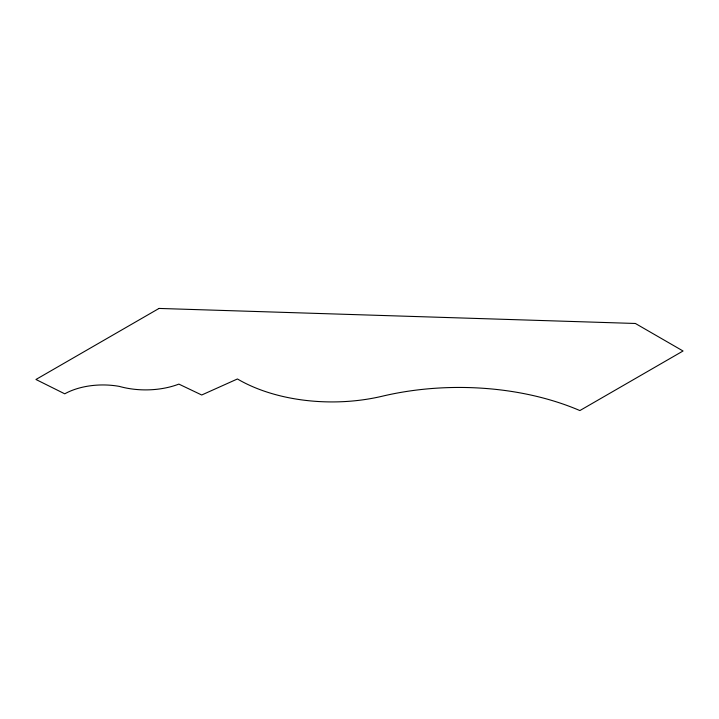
<?xml version="1.0" encoding="UTF-8"?>
<svg xmlns="http://www.w3.org/2000/svg" width="719" height="719" viewBox="0 0 719 719"><rect width="100%" height="100%" fill="white"/><g stroke="black" fill="none" stroke-linecap="round" stroke-linejoin="round"><path stroke-width="1.08" d="M159.034 308.433L35.95 379.488L64.746 393.823A55.093 31.807 0 0 1 119.327 386.391A60.135 34.719 0 0 0 178.878 384.108L201.715 395.001L237.432 378.967A132.431 76.457 0 0 0 382.346 396.196A202.075 116.667 0 0 1 579.874 410.567L683.05 350.998L635.389 323.478L159.034 308.433"/></g></svg>
